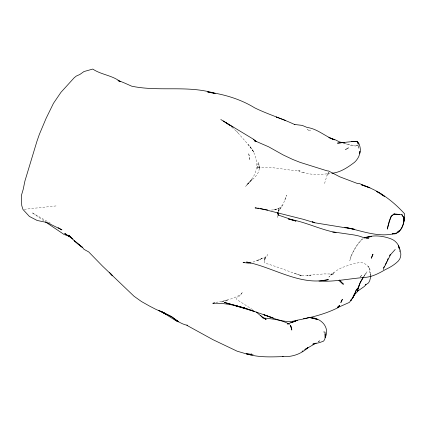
<?xml version="1.0" encoding="UTF-8"?>
<svg xmlns="http://www.w3.org/2000/svg" width="426" height="426" viewBox="0 0 426 426"><rect width="100%" height="100%" fill="white"/><g stroke="black" fill="none" stroke-linecap="round" stroke-linejoin="round"><path stroke-width="0.32" stroke-dasharray="2.13 1.6" d="M259.2 168.76L258.875 164.484L259.024 165.176M277.438 215.583L277.246 217.329L277.598 215.513M278.45 211.615L279.163 208.367L277.981 212.015M324.569 183.531L327.354 174.133L329.021 172.157M278.343 211.669L280.787 207.462L278.375 210.753C283.12 206.871 284.222 200.465 286.847 195.209L284.627 200.513M267.608 254.274L266.671 256.841L263.508 258.774L265.781 256.676L264.402 261.154L265.361 257.043L264.711 259.785L264.589 262.645L264.881 263.13C277.374 266.596 289.323 271.942 301.768 275.606L300.09 275.116L310.794 275.452L306.986 275.393L324.069 273.902L333.968 274.04L330.97 274.738L328.899 277.07L331.204 274.307L334.011 272.757L330.933 275.036L337.403 270.041L341.753 267.666L352.036 264.12L358.772 262.672L361.658 262.453L365.615 264.189L369.528 267.826L370.663 275.324M327.685 175.299L328.797 172.679M259.146 166.827L258.726 167.604L259.53 167.067L257.895 167.775C271.825 165.996 286.086 170.373 300.048 170.948L297.886 170.549L301.517 172.253L303.988 172.21L302.732 172.205C311.454 175.405 320.895 174.404 329.937 173.606M360.369 277.081L361.908 274.616L360.55 276.751M363.942 276.368L366.067 273.141L363.974 276.213M363.719 276.591L367.43 271.144M327.456 174.085L328.627 172.636M282.699 204.858L278.844 208.58L274.115 209.826L273.529 209.922L279.041 208.405L274.115 209.826L270.206 210.172M318.169 341.865L320.501 340.262L318.147 341.913M287.23 324.564L288.743 323.558M263.188 257.916L256.505 260.92L262.693 258.231L251.606 262.586M215.955 302.391L222.936 301.054L233.107 298.349L240.552 294.707L242.666 292.055L240.2 295.404L236.883 297.928L236.771 299.526L253.15 309.984M24.239 209.31L56.466 205.886M298.434 274.498L294.531 273.583L295.772 273.881M343.015 143.274L351.588 145.548L355.54 145.996L344.48 143.243M50.38 223.165L31.902 212.622L44.24 221.099M231.76 127.102L237.66 132.364L236.702 131.437L247.437 143.69L254.168 152.401L248.39 144.616C256.665 153.36 259.461 166.976 252.932 177.504C250.744 180.656 248.097 183.452 245.648 186.396L252.352 178.963L246.824 184.873C251.75 179.495 260.792 174.426 259.04 165.82L259.104 166.651M399.258 249.514L399.806 252.474L399.753 251.324M370.881 276.202L370.732 273.913L369.539 271.559L370.54 273.63L370.689 275.92M258.183 162.567L257.544 169.282L258.183 162.567M351.312 255.233L349.821 260.664C352.052 252.267 356.823 244.093 363.33 238.342C357.622 242.224 354.645 249.327 351.312 255.233M300.117 275.249L299.702 275.579L300.894 275.185L300.117 275.249M227.676 300.378L221.051 302.14L227.676 300.378M358.452 144.915L355.428 145.756L358.452 144.915M307.812 129.818L307.311 129.642L310.479 130.782L307.812 129.818M369.108 267.773L368.107 266.346L370.045 269.52L369.108 267.773M249.822 159.5L248.635 153.025L249.822 159.5M358.713 148.514L358.559 145.154L358.713 148.514"/><path stroke-width="0.64" d="M277.986 212.75L277.635 213.836L277.635 212.308L277.736 213.543L278.508 214.225L278.742 215.332M359.853 151.635C359.848 155.724 357.505 159.489 354.618 162.231C347.872 167.333 340.454 172.461 331.811 173.275M359.821 151.422L359.682 153.823C361.094 150.069 360.167 146.033 358.373 142.619L357.648 142.14M387.372 228.592L387.325 229.124L389.513 221.089L391.398 216.142L394.263 213.905L391.057 216.301L389.556 220.242M403.614 220.109L404.05 217.047L403.614 219.64M277.635 213.836L277.864 212.622M277.88 214.214L278.167 212.915M387.511 228.001L388.177 225.04M370.881 276.202L369.704 280.761L368.522 282.912L365.567 284.925L365.95 284.552L364.368 286.432L357.505 291.24M388.342 224.438L389.343 220.806M357.323 290.942L358.069 288.413M357.196 291.368L360.337 282.161L362.931 277.747M387.351 260.377L388.038 258.587M355.023 293.168L356.631 289.068L353.953 295.814L352.243 298.493L354.629 294.078M359.012 285.734L357.547 289.286L360.029 283.13L363.591 276.911M385.2 264.972L386.893 261.569M352.243 298.493L354.991 293.578L353.676 295.58L354.624 294.345L353.836 295.319M389.439 255.941L390.317 254.402M383.56 267.832L384.215 266.687M350.571 300.474L351.093 300.032L349.427 302.38L338.223 307.354L339.559 305.373L338.265 307.444L337.53 307.742L338.446 305.996L337.69 307.838C324.974 314.218 311.065 317.567 297.146 320.219C285.894 323.989 274.307 318.584 263.907 314.745L271.735 317.604M358.362 290.058L357.377 291.666L353.894 295.468M362.233 278.769L362.973 277.683M350.555 300.607L352.137 298.642M351.072 300.165L353.308 296.97M350.577 300.767L351.093 300.032M395.216 249.455L390.605 254.615L383.613 268.38L383.64 269.546M398.725 230.913L397.522 232.175L398.922 231.472M302.05 351.471L303.04 350.747M305.197 349.288L307.987 347.589C301.161 354.065 291.847 357.27 282.502 356.546L283.114 356.599C270.856 356.977 258.055 357.616 246.265 353.724L250.28 354.581L251.34 353.894L250.11 354.523L247.703 354.16L249.748 354.155L247.293 354.166L237.08 351.168L212.984 339.687L186.849 325.331M345.385 149.659L348.527 147.838M304.622 349.767L316.177 343.01M253.065 354.533L252.421 354.885L250.499 354.794L251.782 354.661M288.338 323.611L297.215 320.347L291.97 322.375M397.458 232.596C403.587 229.124 404.519 220.285 404.609 213.82C396.489 204.954 387.197 196.887 376.477 191.285M313.893 343.67L312.743 344.203L319.782 342.541L323.563 341.109C326.028 338.707 324.969 335.15 325.054 332.115L323.707 331.945M364.965 237.852C373.267 234.614 382.969 235.807 391.196 238.943C395.552 240.642 398.773 244.46 399.652 249.018M290.804 322.823L296.89 320.352M260.206 208.474L303.445 219.342L314.771 222.777L354.214 229.22L344.895 227.292C361.685 230.674 379.79 238.48 396.867 232.873M364.4 237.916L366.003 237.271L371.637 236.457L369.225 237M394.348 233.89L394.716 233.752M214.688 302.748L212.792 303.285C226.989 302.753 241.254 306.613 254.562 311.475M303.45 318.643L307.226 318.046M320.869 280.771L328.403 279.637C300.154 286.155 273.609 267.336 246.569 262.038L251.01 263.018L248.449 263.124L243.038 262.485L244.268 262.517M187.738 325.288C183.457 324.884 179.479 322.125 175.56 320.283L178.526 321.795L175.56 320.283M366.424 238.193L368.9 238.07L364.278 237.788L358.862 235.988L354.208 234.987L334.527 232.122L332.743 232.165M307.45 317.785C318.818 316.007 330.762 326.092 325.182 337.642L325.091 333.904M294.446 124.461L302.22 125.393L307.029 127.427C317.295 128.764 324.889 136.229 334.389 139.845L329.889 138.019M339.187 142.353L344.197 142.412L337.461 143.141L353.559 141.427L357.616 141.565L357.883 142.678M318.983 281.059C334.117 282.06 349.011 278.657 364.033 277.496C371.845 277.086 378.719 273.497 385.322 269.605C390.008 267.443 394.582 264.738 398.299 261.031C402.506 256.511 400.765 250.371 398.283 245.578L399.04 248.331M393.07 233.858L392.282 233.821L395.509 233.789C401.5 231.1 404.205 223.82 403.933 217.606L401.878 214.784L403.582 217.462M399.599 214.422L393.922 214.07L402.069 214.587M334.788 232.463L336.061 232.548C319.793 229.518 304.952 221.642 288.487 219.065L296.033 221.115L277.917 214.933M256.34 208L255.036 207.872L263.822 209.363M257.65 208.133L258.955 208.261M263.667 209.384L267.592 209.949M342.083 142.465L339.613 141.97L335.262 139.792L328.792 137.539M214.597 93.486L207.664 91.968C224.151 94.311 240.44 99.082 254.711 107.858C267.762 114.264 281.778 118.449 294.898 124.648M215.215 93.432C188.047 84.971 159.26 91.952 131.719 86.19C127.134 84.204 122.672 82.032 117.922 80.482M234.204 305.218L246.521 308.642L224.273 302.385L245.403 308.376L273.322 317.977M287.55 323.467L287.923 323.579M253.955 311.3L233.528 305.256M276.985 117.283L276.325 117.054L285.287 120.372M69.518 236.419L64.028 234.444L45.316 221.839M288.146 323.696L289.334 324.154C281.618 319.867 272.475 318.824 263.795 318.068L266.138 319.489L262.001 316.912L256.234 312.008M118.46 80.892L120.249 81.616C112.129 75.258 101.271 74.8 92.777 69.071L83.949 71.557L79.806 74.507L76.329 76.041L74.204 77.75L60.929 92.357L53.468 103.321L46.12 118.316L39.341 134.398L36.924 141.341L24.916 181.029L23.217 189.298L21.3 195.822L21.758 205.604L22.951 209.448L29.383 216.435L37.142 220.466L46.871 222.463L61.962 229.912L58.122 227.67M165.693 313.589L155.879 309.351L149.627 306.129L141.464 301.528L134.025 296.24L102.442 266.032L88.714 251.936L83.981 249.322L82.756 247.73L74.135 240.573L68.687 235.205L72.926 239.082L64.709 233.453L66.946 234.758M158.557 310.309L166.31 314.516L161.704 311.566M158.61 310.336L171.566 316.678L178.366 321.651L171.566 316.678L164.186 312.897M177.434 321.241L174.298 319.702L161.704 311.731M69.805 236.462L67.856 235.461L68.991 236.047M256.361 141.645L254.29 140.58L268.684 146.826L283.109 154.904L292.667 159.43L300.069 162.359L326.875 170.778L328.627 171.023L339.794 176.817L357.968 183.707L359.038 183.425C367.973 187.094 377.218 190.363 384.784 196.615L380.359 193.793M220.812 119.525L253.433 139.217L255.302 141.336L255.041 141.033M68.059 235.408L69.736 236.387M223.208 120.995L229.795 125.35M225.343 122.305L228.815 124.477M229.63 124.983L233.097 127.15M377.037 191.679L379.252 193.09M256.436 141.608L253.694 139.52M338.936 280.484L342.76 284.083L343.596 284.19L339.426 279.988M262.001 316.912L263.225 318.174L260.552 315.405M109.29 272.251L112.549 275.819L110.446 273.503M404.285 218.128L403.891 221.44L404.279 218.16M372.936 254.237L371.344 258.135L372.936 254.237M342.323 299.414L340.875 302.465L342.323 299.414M356.211 141.272L351.285 141.576L357.616 141.565L356.211 141.272M312.301 318.041L310.623 317.785L317.711 319.484L312.301 318.041M369.843 187.749L361.711 184.921L369.843 187.749M314.771 222.777L312.455 221.845L314.771 222.777M82.415 247.341L78.373 244.455L74.135 240.573L82.415 247.341M357.765 142.928L357.244 142.449L358.926 144.063L357.765 142.928M290.963 326.268L290.415 325.256L291.821 330.054L290.963 326.268"/></g></svg>
